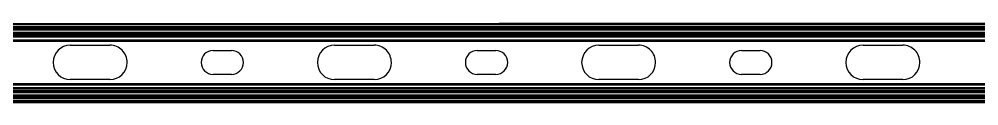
# Model space of a CAD drawing. Header units: inches. Extents: x 17 to 3130, y 15 to 659.
# Drawn here: x 1016.9 to 1198.4, y 336.7 to 351.9 of the extents above; entities that cross this region are included whole.
import ezdxf

# ---------------------------------------------------------------- set-up
doc = ezdxf.new("R2010")
doc.units = ezdxf.units.IN
doc.header["$MEASUREMENT"] = 0
doc.layers.add('MAIN-1', color=7, linetype='Continuous')
doc.layers.add('MAIN-2', color=7, linetype='Continuous')

msp = doc.modelspace()

# ---------------------------------------------------------------- linework, layer by layer
msp.add_line((850.49473, 351.59313), (1480.49468, 351.85048))
at = {"layer": 'MAIN-1'}
for p, q in [((1480.49658, 350.3796), (850.49473, 350.3796)), ((1026.526, 347.5296), (1034.026, 347.5296)), ((1076.526, 347.5296), (1084.026, 347.5296)), ((1126.526, 347.5296), (1134.026, 347.5296)), ((1176.526, 347.5296), (1184.026, 347.5296)), ((1053.526, 346.5296), (1057.026, 346.5296)), ((1103.526, 346.5296), (1107.026, 346.5296)), ((1153.526, 346.5296), (1157.026, 346.5296)), ((1057.026, 342.0296), (1053.526, 342.0296)), ((1107.026, 342.0296), (1103.526, 342.0296)), ((1157.026, 342.0296), (1153.526, 342.0296)), ((1034.026, 341.0296), (1026.526, 341.0296)), ((1084.026, 341.0296), (1076.526, 341.0296)), ((1134.026, 341.0296), (1126.526, 341.0296)), ((1184.026, 341.0296), (1176.526, 341.0296)), ((850.49473, 338.1796), (1480.5124, 338.1796)), ((1480.51435, 336.6796), (850.49473, 336.6796))]:
    msp.add_line(p, q, dxfattribs=at)
for centre, radius, start, end in [((1026.526, 344.2796), 3.25, 90.0000198, 180.0000187), ((1034.026, 344.2796), 3.25, 359.9999813, 90.0000198), ((1076.526, 344.2796), 3.25, 90.0000198, 180.0000187), ((1084.026, 344.2796), 3.25, 359.9999813, 90.0000198), ((1126.526, 344.2796), 3.25, 90.0000198, 180.0000187), ((1134.026, 344.2796), 3.25, 359.9999813, 90.0000198), ((1176.526, 344.2796), 3.25, 90.0000198, 180.0000187), ((1184.026, 344.2796), 3.25, 359.9999813, 90.0000198), ((1053.526, 344.2796), 2.25, 90.0000198, 180.0000187), ((1057.026, 344.2796), 2.25, 359.9999813, 90.0000198), ((1103.526, 344.2796), 2.25, 90.0000198, 180.0000187), ((1107.026, 344.2796), 2.25, 359.9999813, 90.0000198), ((1153.526, 344.2796), 2.25, 90.0000198, 180.0000187), ((1157.026, 344.2796), 2.25, 359.9999813, 90.0000198), ((1026.526, 344.2796), 3.25, 180.0000187, 270), ((1034.026, 344.2796), 3.25, 270, 359.9999813), ((1053.526, 344.2796), 2.25, 180.0000187, 270), ((1057.026, 344.2796), 2.25, 270, 359.9999813), ((1076.526, 344.2796), 3.25, 180.0000187, 270), ((1084.026, 344.2796), 3.25, 270, 359.9999813), ((1103.526, 344.2796), 2.25, 180.0000187, 270), ((1107.026, 344.2796), 2.25, 270, 359.9999813), ((1126.526, 344.2796), 3.25, 180.0000187, 270), ((1134.026, 344.2796), 3.25, 270, 359.9999813), ((1153.526, 344.2796), 2.25, 180.0000187, 270), ((1157.026, 344.2796), 2.25, 270, 359.9999813), ((1176.526, 344.2796), 3.25, 180.0000187, 270), ((1184.026, 344.2796), 3.25, 270, 359.9999813)]:
    msp.add_arc(centre, radius, start, end, dxfattribs=at)
at = {"layer": 'MAIN-2'}
for p, q in [((850.49473, 351.6296), (1480.49496, 351.6296)), ((850.49473, 351.59313), (1480.49501, 351.59313)), ((1480.49519, 351.45283), (850.49473, 351.45283)), ((1480.49568, 351.0796), (850.49473, 351.0796)), ((850.49473, 350.8796), (1480.49594, 350.8796)), ((1480.49605, 350.79313), (850.49473, 350.79313)), ((850.49473, 350.65283), (1480.49623, 350.65283)), ((850.49473, 350.56327), (1480.49635, 350.56327)), ((1480.4965, 350.44594), (850.49473, 350.44594)), ((1480.49659, 350.37206), (850.49473, 350.37206)), ((850.49473, 350.01851), (1480.49705, 350.01851)), ((850.49473, 349.80638), (1480.49733, 349.80638)), ((1480.49733, 349.80638), (850.49473, 349.80638)), ((1480.49742, 349.73316), (850.49473, 349.73316)), ((850.49473, 349.5796), (1480.49762, 349.5796)), ((850.49473, 349.51327), (1480.49771, 349.51327)), ((1480.49818, 349.15122), (850.49473, 349.15122)), ((1480.49825, 349.09684), (850.49473, 349.09684)), ((1480.49827, 349.0796), (850.49473, 349.0796)), ((850.49473, 348.56608), (1480.49894, 348.56608)), ((850.49473, 348.29354), (1480.49929, 348.29354)), ((1480.5097, 340.26567), (850.49473, 340.26567)), ((1480.51005, 339.99313), (850.49473, 339.99313)), ((1480.51072, 339.4796), (850.49473, 339.4796)), ((850.49473, 339.46237), (1480.51074, 339.46237)), ((850.49473, 339.40798), (1480.51081, 339.40798)), ((1480.51128, 339.04594), (850.49473, 339.04594)), ((1480.51136, 338.9796), (850.49473, 338.9796)), ((1480.51156, 338.82605), (850.49473, 338.82605)), ((1480.51166, 338.75283), (850.49473, 338.75283)), ((850.49473, 338.75283), (1480.51166, 338.75283)), ((1480.51193, 338.54069), (850.49473, 338.54069)), ((850.49473, 338.18714), (1480.51239, 338.18714)), ((850.49473, 338.11327), (1480.51249, 338.11327)), ((1480.51264, 337.99594), (850.49473, 337.99594)), ((1480.51275, 337.90638), (850.49473, 337.90638)), ((850.49473, 337.76608), (1480.51294, 337.76608)), ((1480.51305, 337.6796), (850.49473, 337.6796)), ((850.49473, 337.4796), (1480.51331, 337.4796)), ((850.49473, 337.10638), (1480.51379, 337.10638)), ((1480.51397, 336.96608), (850.49473, 336.96608)), ((1480.51402, 336.9296), (850.49473, 336.9296))]:
    msp.add_line(p, q, dxfattribs=at)

doc.saveas('drawing.dxf')
